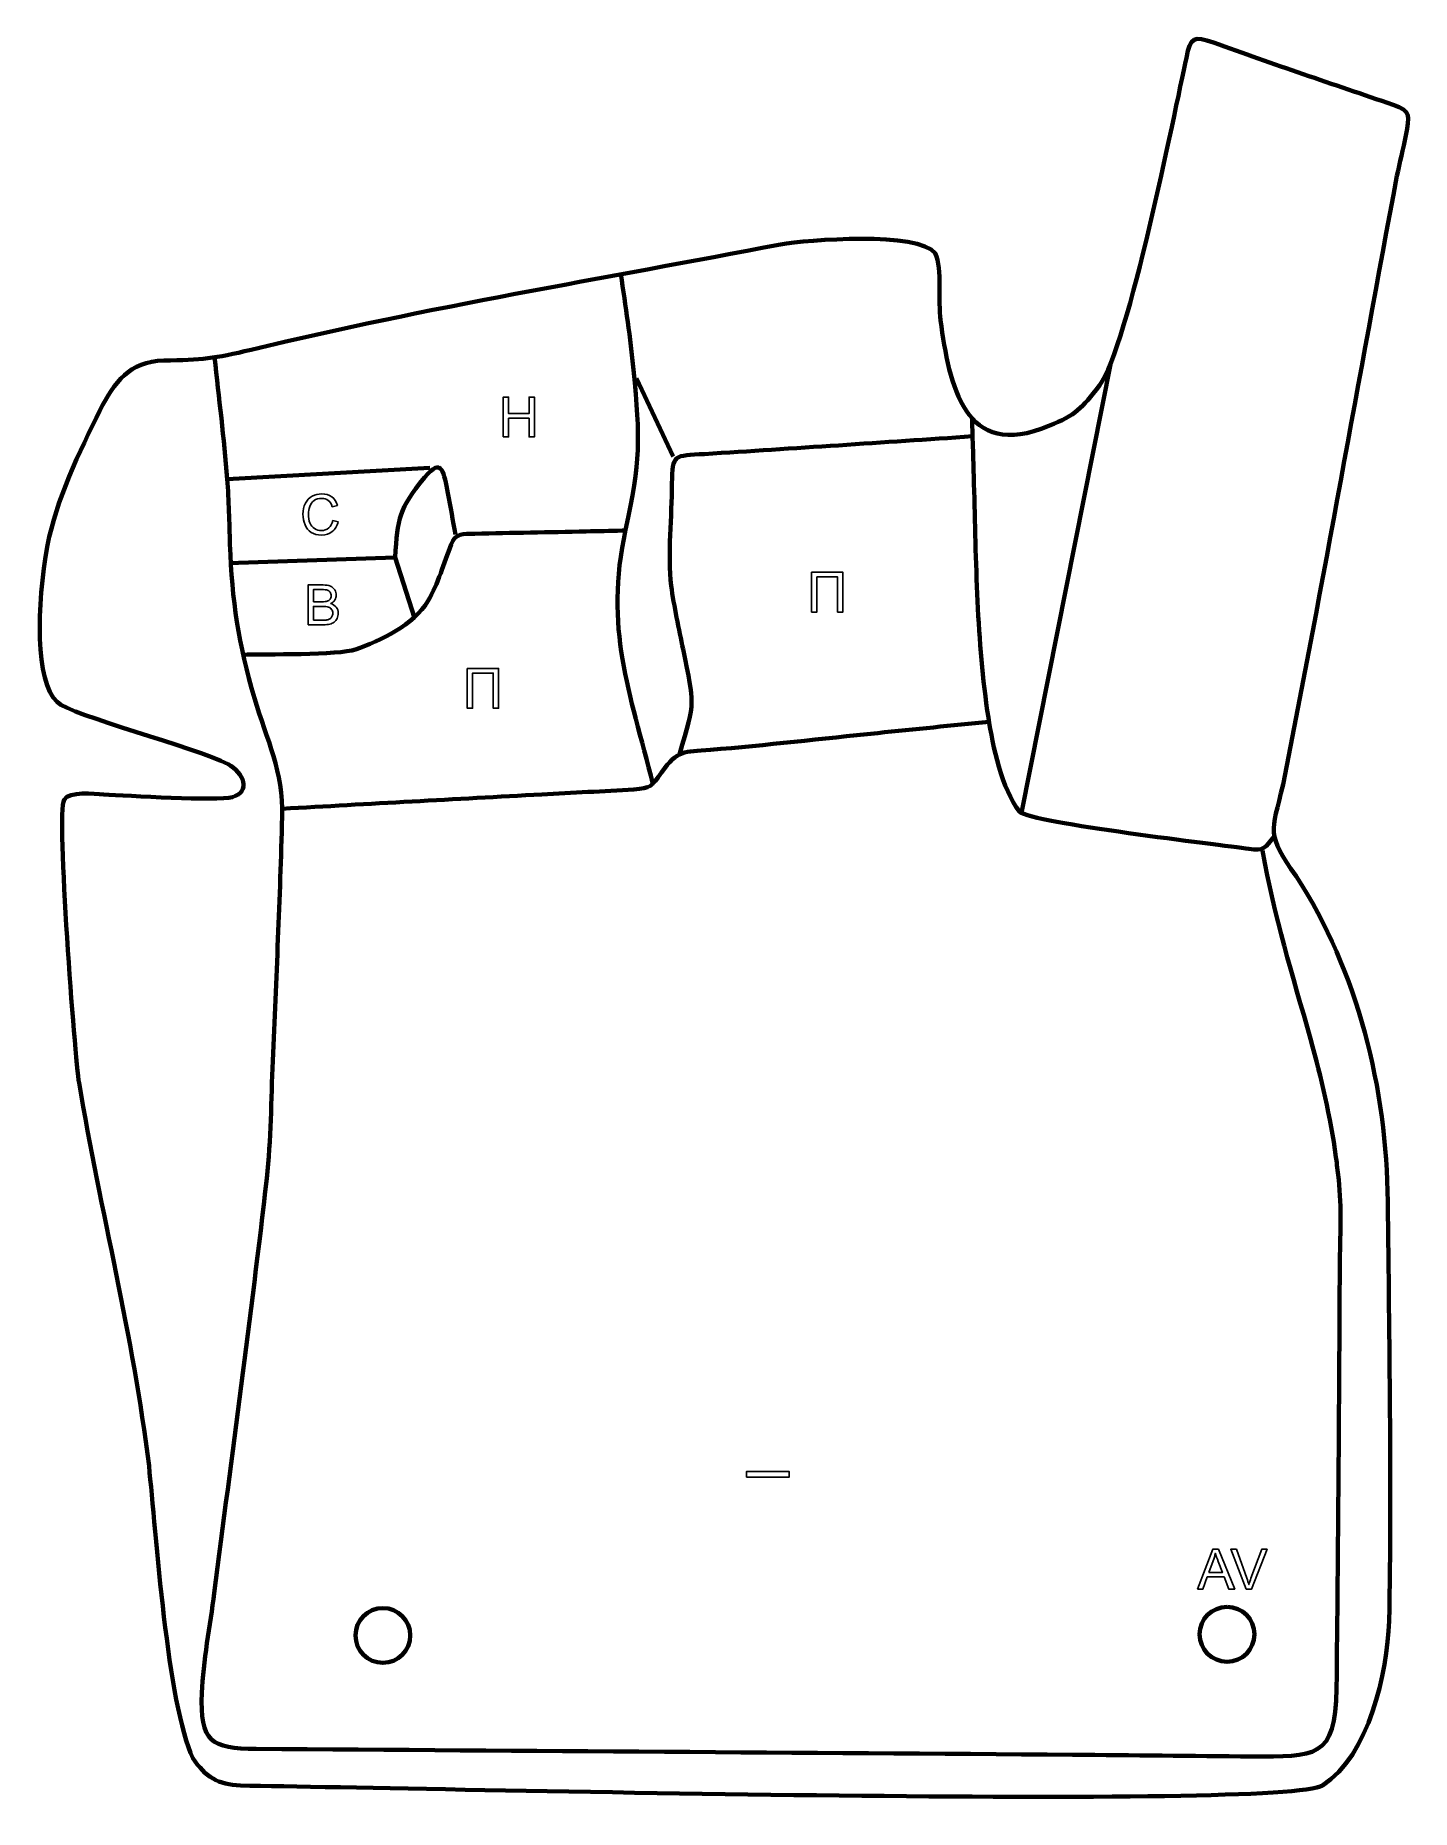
# Model space of a CAD drawing. Header units: millimetres. Extents: x -658 to -30, y -87 to 723.
import ezdxf

# ---------------------------------------------------------------- set-up
doc = ezdxf.new("R2010")
doc.units = ezdxf.units.MM
doc.header["$MEASUREMENT"] = 0
doc.layers.add('layer 2', color=7, linetype='Continuous')
doc.layers.add('layer 3', color=7, linetype='Continuous')

msp = doc.modelspace()

# ---------------------------------------------------------------- linework, layer by layer
at = {"layer": 'layer 2', "color": 142, "lineweight": 200}
for centre in [(-499.9037, -7.4376), (-114.67, -6.9082)]:
    msp.add_ellipse(centre, major_axis=(0, 12.5), ratio=1, dxfattribs=at)
at = {"layer": 'layer 2', "color": 140, "lineweight": 158}
for points, knots in [([(-376.6428, 381.1379), (-387.3488, 423.7591), (-398.9106, 452.1855), (-389.1646, 497.2252), (-389.1646, 497.2252), (-382.2893, 528.9587), (-382.4253, 538.1191), (-385.5307, 570.292), (-385.5307, 570.292), (-386.9472, 584.967), (-389.2264, 599.3195), (-391.2594, 613.9008)], [0, 0, 0, 0, 0.25, 0.25, 0.25, 0.25, 0.5, 0.5, 0.5, 0.5, 1, 1, 1, 1]), ([(-98.4711, 350.8434), (-92.9788, 320.1963), (-84.8994, 294.4955), (-76.5875, 264.8336), (-76.5875, 264.8336), (-71.5599, 246.8922), (-67.581, 229.4012), (-64.9493, 210.939), (-64.9493, 210.939), (-64.9493, 210.939), (-64.756, 209.4197), (-64.756, 209.4197), (-64.756, 209.4197), (-64.3911, 206.4742), (-64.0514, 203.5269), (-63.7157, 200.5779), (-63.7157, 200.5779), (-62.3161, 188.0949), (-63.1119, 174.1381), (-63.2112, 161.4962), (-63.2112, 161.4962), (-63.5592, 97.1069), (-63.9353, 32.7193), (-64.691, -31.6668), (-64.691, -31.6668), (-65.0724, -63.8161), (-74.5462, -62.7771), (-103.489, -62.6396), (-103.489, -62.6396), (-130.6662, -62.5105), (-157.9635, -62.0737), (-185.1673, -61.8774), (-185.1673, -61.8774), (-309.3439, -60.981), (-433.5207, -60.1199), (-557.6971, -59.2075), (-557.6971, -59.2075), (-578.3709, -59.0556), (-583.47, -56.0055), (-582.5357, -33.6598), (-582.5357, -33.6598), (-581.9488, -19.6229), (-578.7178, -2.4824), (-576.8824, 11.8555), (-576.8824, 11.8555), (-568.8052, 74.9509), (-560.0932, 137.9484), (-552.9197, 201.1585), (-552.9197, 201.1585), (-550.9181, 218.9394), (-550.9425, 237.0098), (-550.1793, 254.8847), (-550.1793, 254.8847), (-548.5383, 291.979), (-546.8766, 329.0587), (-545.8495, 366.177), (-545.8495, 366.177), (-545.2867, 387.1695), (-552.8091, 401.0658), (-558.5691, 420.4356), (-558.5691, 420.4356), (-565.8291, 445.3679), (-568.7948, 464.7493), (-569.6991, 490.6951), (-569.6991, 490.6951), (-569.9765, 500.6536), (-570.1973, 510.486), (-570.9085, 520.4327), (-570.9085, 520.4327), (-572.4363, 538.9912), (-574.6972, 557.496), (-576.7242, 576.0056)], [0, 0, 0, 0, 0.05263158, 0.05263158, 0.05263158, 0.05263158, 0.10526316, 0.10526316, 0.10526316, 0.10526316, 0.15789474, 0.15789474, 0.15789474, 0.15789474, 0.21052632, 0.21052632, 0.21052632, 0.21052632, 0.26315789, 0.26315789, 0.26315789, 0.26315789, 0.31578947, 0.31578947, 0.31578947, 0.31578947, 0.36842105, 0.36842105, 0.36842105, 0.36842105, 0.42105263, 0.42105263, 0.42105263, 0.42105263, 0.47368421, 0.47368421, 0.47368421, 0.47368421, 0.52631579, 0.52631579, 0.52631579, 0.52631579, 0.57894737, 0.57894737, 0.57894737, 0.57894737, 0.63157895, 0.63157895, 0.63157895, 0.63157895, 0.68421053, 0.68421053, 0.68421053, 0.68421053, 0.73684211, 0.73684211, 0.73684211, 0.73684211, 0.78947368, 0.78947368, 0.78947368, 0.78947368, 0.84210526, 0.84210526, 0.84210526, 0.84210526, 0.89473684, 0.89473684, 0.89473684, 0.89473684, 1, 1, 1, 1]), ([(-231.0319, 548.2445), (-230.7425, 538.2213), (-230.4531, 528.198), (-230.1637, 518.1748), (-230.1637, 518.1748), (-229.1882, 483.1027), (-228.9567, 446.2625), (-223.5892, 411.5763), (-223.5892, 411.5763), (-221.5821, 398.6059), (-217.5172, 379.0401), (-209.3872, 368.6072), (-209.3872, 368.6072), (-203.1909, 363.2732), (-118.01, 353.6015), (-104.6943, 351.5767), (-104.6943, 351.5767), (-97.9258, 350.5464), (-97.3881, 352.0211), (-93.0522, 357.3543)], [0, 0, 0, 0, 0.16666667, 0.16666667, 0.16666667, 0.16666667, 0.33333333, 0.33333333, 0.33333333, 0.33333333, 0.5, 0.5, 0.5, 0.5, 0.66666667, 0.66666667, 0.66666667, 0.66666667, 1, 1, 1, 1]), ([(-364.6131, 394.6836), (-357.1588, 420.2186), (-357.6497, 416.6099), (-362.9096, 442.7118), (-362.9096, 442.7118), (-364.7408, 451.8436), (-367.0807, 462.5614), (-368.3671, 471.6621), (-368.3671, 471.6621), (-369.9455, 486.2018), (-368.0513, 503.4013), (-367.982, 518.4017), (-367.982, 518.4017), (-367.9192, 531.9986), (-366.9119, 530.9889), (-353.1133, 531.8558), (-353.1133, 531.8558), (-312.308, 534.4196), (-271.5831, 537.1646), (-230.7919, 539.9331)], [0, 0, 0, 0, 0.16666667, 0.16666667, 0.16666667, 0.16666667, 0.33333333, 0.33333333, 0.33333333, 0.33333333, 0.5, 0.5, 0.5, 0.5, 0.66666667, 0.66666667, 0.66666667, 0.66666667, 1, 1, 1, 1]), ([(-494.3483, 484.5565), (-493.1494, 502.8528), (-492.6842, 506.6589), (-480.893, 521.158), (-480.893, 521.158), (-472.639, 531.1859), (-472.0829, 522.8578), (-470.2906, 514.0209), (-470.2906, 514.0209), (-469.018, 507.7461), (-467.9834, 501.4366), (-466.6993, 495.1398)], [0, 0, 0, 0, 0.25, 0.25, 0.25, 0.25, 0.5, 0.5, 0.5, 0.5, 1, 1, 1, 1]), ([(-564.0662, 440.2388), (-554.0454, 440.4443), (-519.6603, 440.1268), (-512.451, 442.5909), (-512.451, 442.5909), (-500.9684, 446.6663), (-485.7185, 453.8985), (-479.3418, 464.7053), (-479.3418, 464.7053), (-474.5896, 472.7589), (-472.1231, 481.8753), (-468.8032, 490.548), (-468.8032, 490.548), (-466.7797, 495.8342), (-463.3116, 495.297), (-457.9246, 495.445), (-457.9246, 495.445), (-441.045, 495.9088), (-424.0505, 496.1309), (-407.151, 496.5195), (-407.151, 496.5195), (-401.6924, 496.646), (-396.2338, 496.7724), (-390.7752, 496.8989), (-390.7752, 496.8989), (-390.7752, 496.8989), (-389.2865, 496.9334), (-389.2865, 496.9334)], [0, 0, 0, 0, 0.125, 0.125, 0.125, 0.125, 0.25, 0.25, 0.25, 0.25, 0.375, 0.375, 0.375, 0.375, 0.5, 0.5, 0.5, 0.5, 0.625, 0.625, 0.625, 0.625, 0.75, 0.75, 0.75, 0.75, 1, 1, 1, 1]), ([(-570.2838, 482.0429), (-570.2838, 482.0429), (-494.3483, 484.5565), (-494.3483, 484.5565), (-494.3483, 484.5565), (-494.3483, 484.5565), (-485.429, 457.0038), (-485.429, 457.0038)], [0, 0, 0, 0, 0.33333333, 0.33333333, 0.33333333, 0.33333333, 1, 1, 1, 1]), ([(-545.8349, 369.9594), (-506.3423, 372.1368), (-466.8498, 374.3141), (-427.3572, 376.4915), (-427.3572, 376.4915), (-413.376, 377.2623), (-399.2907, 377.904), (-385.3309, 378.7464), (-385.3309, 378.7464), (-377.7157, 379.2059), (-377.1639, 380.2209), (-372.7108, 386.4888), (-372.7108, 386.4888), (-365.2575, 396.9797), (-362.8353, 395.7857), (-350.3477, 396.8188), (-350.3477, 396.8188), (-325.1696, 398.9016), (-299.3113, 401.9408), (-274.0967, 404.5002), (-274.0967, 404.5002), (-257.1593, 406.2194), (-240.222, 407.9386), (-223.2846, 409.6578)], [0, 0, 0, 0, 0.14285714, 0.14285714, 0.14285714, 0.14285714, 0.28571429, 0.28571429, 0.28571429, 0.28571429, 0.42857143, 0.42857143, 0.42857143, 0.42857143, 0.57142857, 0.57142857, 0.57142857, 0.57142857, 0.71428571, 0.71428571, 0.71428571, 0.71428571, 1, 1, 1, 1])]:
    msp.add_open_spline(points, degree=3, knots=knots, dxfattribs=at)
for points in [[(-208.4647, 368.0375), (-208.4647, 368.0375), (-167.7227, 573.4389), (-167.7227, 573.4389)], [(-367.4147, 530.6603), (-367.4147, 530.6603), (-384.1496, 566.3791), (-384.1496, 566.3791)], [(-570.9085, 520.4327), (-570.9085, 520.4327), (-478.4733, 525.567), (-478.4733, 525.567)]]:
    msp.add_open_spline(points, degree=3, dxfattribs=at)
at = {"layer": 'layer 2', "color": 142}
for points, knots in [([(-444.9712, 539.6246), (-444.9712, 539.6246), (-444.9712, 557.811), (-444.9712, 557.811), (-444.9712, 557.811), (-444.9712, 557.811), (-442.5582, 557.811), (-442.5582, 557.811), (-442.5582, 557.811), (-442.5582, 557.811), (-442.5582, 550.318), (-442.5582, 550.318), (-442.5582, 550.318), (-442.5582, 550.318), (-433.1602, 550.318), (-433.1602, 550.318), (-433.1602, 550.318), (-433.1602, 550.318), (-433.1602, 557.811), (-433.1602, 557.811), (-433.1602, 557.811), (-433.1602, 557.811), (-430.7472, 557.811), (-430.7472, 557.811), (-430.7472, 557.811), (-430.7472, 557.811), (-430.7472, 539.6246), (-430.7472, 539.6246), (-430.7472, 539.6246), (-430.7472, 539.6246), (-433.1602, 539.6246), (-433.1602, 539.6246), (-433.1602, 539.6246), (-433.1602, 539.6246), (-433.1602, 548.1844), (-433.1602, 548.1844), (-433.1602, 548.1844), (-433.1602, 548.1844), (-442.5582, 548.1844), (-442.5582, 548.1844), (-442.5582, 548.1844), (-442.5582, 548.1844), (-442.5582, 539.6246), (-442.5582, 539.6246), (-442.5582, 539.6246), (-442.5582, 539.6246), (-444.9712, 539.6246), (-444.9712, 539.6246)], [0, 0, 0, 0, 0.07692308, 0.07692308, 0.07692308, 0.07692308, 0.15384615, 0.15384615, 0.15384615, 0.15384615, 0.23076923, 0.23076923, 0.23076923, 0.23076923, 0.30769231, 0.30769231, 0.30769231, 0.30769231, 0.38461538, 0.38461538, 0.38461538, 0.38461538, 0.46153846, 0.46153846, 0.46153846, 0.46153846, 0.53846154, 0.53846154, 0.53846154, 0.53846154, 0.61538462, 0.61538462, 0.61538462, 0.61538462, 0.69230769, 0.69230769, 0.69230769, 0.69230769, 0.76923077, 0.76923077, 0.76923077, 0.76923077, 0.84615385, 0.84615385, 0.84615385, 0.84615385, 1, 1, 1, 1]), ([(-522.7328, 501.553), (-522.7328, 501.553), (-520.3198, 500.9434), (-520.3198, 500.9434), (-520.3198, 500.9434), (-520.8236, 498.9665), (-521.7295, 497.4636), (-523.0376, 496.4265), (-523.0376, 496.4265), (-524.3457, 495.3893), (-525.9459, 494.8686), (-527.8382, 494.8686), (-527.8382, 494.8686), (-529.794, 494.8686), (-531.3857, 495.2665), (-532.6134, 496.0666), (-532.6134, 496.0666), (-533.8411, 496.8625), (-534.7724, 498.0182), (-535.4116, 499.5295), (-535.4116, 499.5295), (-536.0509, 501.045), (-536.3726, 502.6664), (-536.3726, 504.4021), (-536.3726, 504.4021), (-536.3726, 506.2944), (-536.0128, 507.9454), (-535.2889, 509.3551), (-535.2889, 509.3551), (-534.565, 510.7648), (-533.5363, 511.8358), (-532.2028, 512.5682), (-532.2028, 512.5682), (-530.8693, 513.3005), (-529.4003, 513.6646), (-527.8001, 513.6646), (-527.8001, 513.6646), (-525.9798, 513.6646), (-524.4515, 513.2032), (-523.2154, 512.2761), (-523.2154, 512.2761), (-521.975, 511.349), (-521.1114, 510.0493), (-520.6246, 508.3729), (-520.6246, 508.3729), (-520.6246, 508.3729), (-522.9868, 507.8141), (-522.9868, 507.8141), (-522.9868, 507.8141), (-523.4059, 509.1349), (-524.0197, 510.1001), (-524.8198, 510.7013), (-524.8198, 510.7013), (-525.6199, 511.3066), (-526.6275, 511.6072), (-527.8424, 511.6072), (-527.8424, 511.6072), (-529.2352, 511.6072), (-530.4036, 511.2728), (-531.3392, 510.6039), (-531.3392, 510.6039), (-532.2747, 509.935), (-532.9351, 509.0333), (-533.3119, 507.9073), (-533.3119, 507.9073), (-533.6929, 506.777), (-533.8834, 505.6128), (-533.8834, 504.4148), (-533.8834, 504.4148), (-533.8834, 502.8696), (-533.659, 501.5192), (-533.2103, 500.3677), (-533.2103, 500.3677), (-532.7616, 499.212), (-532.0631, 498.3526), (-531.1148, 497.7811), (-531.1148, 497.7811), (-530.1665, 497.2096), (-529.1421, 496.926), (-528.0372, 496.926), (-528.0372, 496.926), (-526.691, 496.926), (-525.5564, 497.3155), (-524.6251, 498.0902), (-524.6251, 498.0902), (-523.6938, 498.8691), (-523.063, 500.0206), (-522.7328, 501.553)], [0, 0, 0, 0, 0.04347826, 0.04347826, 0.04347826, 0.04347826, 0.08695652, 0.08695652, 0.08695652, 0.08695652, 0.13043478, 0.13043478, 0.13043478, 0.13043478, 0.17391304, 0.17391304, 0.17391304, 0.17391304, 0.2173913, 0.2173913, 0.2173913, 0.2173913, 0.26086957, 0.26086957, 0.26086957, 0.26086957, 0.30434783, 0.30434783, 0.30434783, 0.30434783, 0.34782609, 0.34782609, 0.34782609, 0.34782609, 0.39130435, 0.39130435, 0.39130435, 0.39130435, 0.43478261, 0.43478261, 0.43478261, 0.43478261, 0.47826087, 0.47826087, 0.47826087, 0.47826087, 0.52173913, 0.52173913, 0.52173913, 0.52173913, 0.56521739, 0.56521739, 0.56521739, 0.56521739, 0.60869565, 0.60869565, 0.60869565, 0.60869565, 0.65217391, 0.65217391, 0.65217391, 0.65217391, 0.69565217, 0.69565217, 0.69565217, 0.69565217, 0.73913043, 0.73913043, 0.73913043, 0.73913043, 0.7826087, 0.7826087, 0.7826087, 0.7826087, 0.82608696, 0.82608696, 0.82608696, 0.82608696, 0.86956522, 0.86956522, 0.86956522, 0.86956522, 0.91304348, 0.91304348, 0.91304348, 0.91304348, 1, 1, 1, 1]), ([(-304.2384, 477.9069), (-304.2384, 477.9069), (-289.9636, 477.9069), (-289.9636, 477.9069), (-289.9636, 477.9069), (-289.9636, 477.9069), (-289.9636, 459.7205), (-289.9636, 459.7205), (-289.9636, 459.7205), (-289.9636, 459.7205), (-292.3766, 459.7205), (-292.3766, 459.7205), (-292.3766, 459.7205), (-292.3766, 459.7205), (-292.3766, 475.7733), (-292.3766, 475.7733), (-292.3766, 475.7733), (-292.3766, 475.7733), (-301.8254, 475.7733), (-301.8254, 475.7733), (-301.8254, 475.7733), (-301.8254, 475.7733), (-301.8254, 459.7205), (-301.8254, 459.7205), (-301.8254, 459.7205), (-301.8254, 459.7205), (-304.2384, 459.7205), (-304.2384, 459.7205), (-304.2384, 459.7205), (-304.2384, 459.7205), (-304.2384, 477.9069), (-304.2384, 477.9069)], [0, 0, 0, 0, 0.11111111, 0.11111111, 0.11111111, 0.11111111, 0.22222222, 0.22222222, 0.22222222, 0.22222222, 0.33333333, 0.33333333, 0.33333333, 0.33333333, 0.44444444, 0.44444444, 0.44444444, 0.44444444, 0.55555556, 0.55555556, 0.55555556, 0.55555556, 0.66666667, 0.66666667, 0.66666667, 0.66666667, 0.77777778, 0.77777778, 0.77777778, 0.77777778, 1, 1, 1, 1]), ([(-534.0269, 453.8995), (-534.0269, 453.8995), (-534.0269, 472.0859), (-534.0269, 472.0859), (-534.0269, 472.0859), (-534.0269, 472.0859), (-527.2028, 472.0859), (-527.2028, 472.0859), (-527.2028, 472.0859), (-525.8142, 472.0859), (-524.7009, 471.9039), (-523.8584, 471.5356), (-523.8584, 471.5356), (-523.0202, 471.1673), (-522.3641, 470.6), (-521.8899, 469.8338), (-521.8899, 469.8338), (-521.4116, 469.0718), (-521.1745, 468.2717), (-521.1745, 467.4335), (-521.1745, 467.4335), (-521.1745, 466.6588), (-521.3862, 465.9264), (-521.8053, 465.2406), (-521.8053, 465.2406), (-522.2244, 464.5548), (-522.8594, 464.0002), (-523.7103, 463.5769), (-523.7103, 463.5769), (-522.6096, 463.2552), (-521.7629, 462.7048), (-521.1745, 461.9259), (-521.1745, 461.9259), (-520.5818, 461.1512), (-520.2855, 460.2326), (-520.2855, 459.1742), (-520.2855, 459.1742), (-520.2855, 458.3191), (-520.4675, 457.5275), (-520.8274, 456.7951), (-520.8274, 456.7951), (-521.1872, 456.0627), (-521.6317, 455.4997), (-522.1609, 455.1018), (-522.1609, 455.1018), (-522.69, 454.7081), (-523.3547, 454.4075), (-524.1505, 454.2043), (-524.1505, 454.2043), (-524.9506, 454.0011), (-525.9285, 453.8995), (-527.0885, 453.8995), (-527.0885, 453.8995), (-527.0885, 453.8995), (-534.0269, 453.8995), (-534.0269, 453.8995)], [0, 0, 0, 0, 0.06666667, 0.06666667, 0.06666667, 0.06666667, 0.13333333, 0.13333333, 0.13333333, 0.13333333, 0.2, 0.2, 0.2, 0.2, 0.26666667, 0.26666667, 0.26666667, 0.26666667, 0.33333333, 0.33333333, 0.33333333, 0.33333333, 0.4, 0.4, 0.4, 0.4, 0.46666667, 0.46666667, 0.46666667, 0.46666667, 0.53333333, 0.53333333, 0.53333333, 0.53333333, 0.6, 0.6, 0.6, 0.6, 0.66666667, 0.66666667, 0.66666667, 0.66666667, 0.73333333, 0.73333333, 0.73333333, 0.73333333, 0.8, 0.8, 0.8, 0.8, 0.86666667, 0.86666667, 0.86666667, 0.86666667, 1, 1, 1, 1]), ([(-531.6139, 464.4405), (-531.6139, 464.4405), (-527.6811, 464.4405), (-527.6811, 464.4405), (-527.6811, 464.4405), (-526.6143, 464.4405), (-525.8481, 464.5125), (-525.3867, 464.6522), (-525.3867, 464.6522), (-524.7728, 464.8342), (-524.3114, 465.139), (-524.0024, 465.5623), (-524.0024, 465.5623), (-523.6933, 465.9857), (-523.5367, 466.5148), (-523.5367, 467.1541), (-523.5367, 467.1541), (-523.5367, 467.7594), (-523.6806, 468.2928), (-523.9727, 468.75), (-523.9727, 468.75), (-524.2606, 469.2115), (-524.6755, 469.529), (-525.2131, 469.6983), (-525.2131, 469.6983), (-525.7507, 469.8676), (-526.6736, 469.9523), (-527.9775, 469.9523), (-527.9775, 469.9523), (-527.9775, 469.9523), (-531.6139, 469.9523), (-531.6139, 469.9523), (-531.6139, 469.9523), (-531.6139, 469.9523), (-531.6139, 464.4405), (-531.6139, 464.4405)], [0, 0, 0, 0, 0.1, 0.1, 0.1, 0.1, 0.2, 0.2, 0.2, 0.2, 0.3, 0.3, 0.3, 0.3, 0.4, 0.4, 0.4, 0.4, 0.5, 0.5, 0.5, 0.5, 0.6, 0.6, 0.6, 0.6, 0.7, 0.7, 0.7, 0.7, 0.8, 0.8, 0.8, 0.8, 1, 1, 1, 1]), ([(-531.6139, 456.0331), (-531.6139, 456.0331), (-527.0842, 456.0331), (-527.0842, 456.0331), (-527.0842, 456.0331), (-526.3053, 456.0331), (-525.7592, 456.0627), (-525.4417, 456.122), (-525.4417, 456.122), (-524.8914, 456.2194), (-524.4257, 456.3845), (-524.0532, 456.6173), (-524.0532, 456.6173), (-523.6806, 456.8501), (-523.3758, 457.1888), (-523.1345, 457.6333), (-523.1345, 457.6333), (-522.8932, 458.0778), (-522.7747, 458.59), (-522.7747, 459.17), (-522.7747, 459.17), (-522.7747, 459.8516), (-522.9483, 460.44), (-523.2996, 460.9438), (-523.2996, 460.9438), (-523.6468, 461.4475), (-524.1294, 461.7989), (-524.7474, 462.0021), (-524.7474, 462.0021), (-525.3613, 462.2053), (-526.2503, 462.3069), (-527.406, 462.3069), (-527.406, 462.3069), (-527.406, 462.3069), (-531.6139, 462.3069), (-531.6139, 462.3069), (-531.6139, 462.3069), (-531.6139, 462.3069), (-531.6139, 456.0331), (-531.6139, 456.0331)], [0, 0, 0, 0, 0.09090909, 0.09090909, 0.09090909, 0.09090909, 0.18181818, 0.18181818, 0.18181818, 0.18181818, 0.27272727, 0.27272727, 0.27272727, 0.27272727, 0.36363636, 0.36363636, 0.36363636, 0.36363636, 0.45454545, 0.45454545, 0.45454545, 0.45454545, 0.54545455, 0.54545455, 0.54545455, 0.54545455, 0.63636364, 0.63636364, 0.63636364, 0.63636364, 0.72727273, 0.72727273, 0.72727273, 0.72727273, 0.81818182, 0.81818182, 0.81818182, 0.81818182, 1, 1, 1, 1]), ([(-461.4009, 433.9861), (-461.4009, 433.9861), (-447.1261, 433.9861), (-447.1261, 433.9861), (-447.1261, 433.9861), (-447.1261, 433.9861), (-447.1261, 415.7997), (-447.1261, 415.7997), (-447.1261, 415.7997), (-447.1261, 415.7997), (-449.5391, 415.7997), (-449.5391, 415.7997), (-449.5391, 415.7997), (-449.5391, 415.7997), (-449.5391, 431.8525), (-449.5391, 431.8525), (-449.5391, 431.8525), (-449.5391, 431.8525), (-458.9879, 431.8525), (-458.9879, 431.8525), (-458.9879, 431.8525), (-458.9879, 431.8525), (-458.9879, 415.7997), (-458.9879, 415.7997), (-458.9879, 415.7997), (-458.9879, 415.7997), (-461.4009, 415.7997), (-461.4009, 415.7997), (-461.4009, 415.7997), (-461.4009, 415.7997), (-461.4009, 433.9861), (-461.4009, 433.9861)], [0, 0, 0, 0, 0.11111111, 0.11111111, 0.11111111, 0.11111111, 0.22222222, 0.22222222, 0.22222222, 0.22222222, 0.33333333, 0.33333333, 0.33333333, 0.33333333, 0.44444444, 0.44444444, 0.44444444, 0.44444444, 0.55555556, 0.55555556, 0.55555556, 0.55555556, 0.66666667, 0.66666667, 0.66666667, 0.66666667, 0.77777778, 0.77777778, 0.77777778, 0.77777778, 1, 1, 1, 1]), ([(-334.0095, 64.8642), (-334.0095, 64.8642), (-334.0095, 67.369), (-334.0095, 67.369), (-334.0095, 67.369), (-334.0095, 67.369), (-314.4303, 67.369), (-314.4303, 67.369), (-314.4303, 67.369), (-314.4303, 67.369), (-314.4303, 64.8642), (-314.4303, 64.8642), (-314.4303, 64.8642), (-314.4303, 64.8642), (-334.0095, 64.8642), (-334.0095, 64.8642)], [0, 0, 0, 0, 0.2, 0.2, 0.2, 0.2, 0.4, 0.4, 0.4, 0.4, 0.6, 0.6, 0.6, 0.6, 1, 1, 1, 1]), ([(-128.2025, 13.7648), (-128.2025, 13.7648), (-121.226, 31.9512), (-121.226, 31.9512), (-121.226, 31.9512), (-121.226, 31.9512), (-118.5801, 31.9512), (-118.5801, 31.9512), (-118.5801, 31.9512), (-118.5801, 31.9512), (-111.176, 13.7648), (-111.176, 13.7648), (-111.176, 13.7648), (-111.176, 13.7648), (-113.915, 13.7648), (-113.915, 13.7648), (-113.915, 13.7648), (-113.915, 13.7648), (-116.019, 19.2766), (-116.019, 19.2766), (-116.019, 19.2766), (-116.019, 19.2766), (-123.6771, 19.2766), (-123.6771, 19.2766), (-123.6771, 19.2766), (-123.6771, 19.2766), (-125.6498, 13.7648), (-125.6498, 13.7648), (-125.6498, 13.7648), (-125.6498, 13.7648), (-128.2025, 13.7648), (-128.2025, 13.7648)], [0, 0, 0, 0, 0.11111111, 0.11111111, 0.11111111, 0.11111111, 0.22222222, 0.22222222, 0.22222222, 0.22222222, 0.33333333, 0.33333333, 0.33333333, 0.33333333, 0.44444444, 0.44444444, 0.44444444, 0.44444444, 0.55555556, 0.55555556, 0.55555556, 0.55555556, 0.66666667, 0.66666667, 0.66666667, 0.66666667, 0.77777778, 0.77777778, 0.77777778, 0.77777778, 1, 1, 1, 1]), ([(-122.9701, 21.2324), (-122.9701, 21.2324), (-116.7725, 21.2324), (-116.7725, 21.2324), (-116.7725, 21.2324), (-116.7725, 21.2324), (-118.669, 26.2743), (-118.669, 26.2743), (-118.669, 26.2743), (-119.2405, 27.8068), (-119.6723, 29.0725), (-119.9729, 30.0716), (-119.9729, 30.0716), (-120.2227, 28.8863), (-120.5571, 27.7221), (-120.9762, 26.5706), (-120.9762, 26.5706), (-120.9762, 26.5706), (-122.9701, 21.2324), (-122.9701, 21.2324)], [0, 0, 0, 0, 0.16666667, 0.16666667, 0.16666667, 0.16666667, 0.33333333, 0.33333333, 0.33333333, 0.33333333, 0.5, 0.5, 0.5, 0.5, 0.66666667, 0.66666667, 0.66666667, 0.66666667, 1, 1, 1, 1]), ([(-105.969, 13.7648), (-105.969, 13.7648), (-112.9963, 31.9512), (-112.9963, 31.9512), (-112.9963, 31.9512), (-112.9963, 31.9512), (-110.3886, 31.9512), (-110.3886, 31.9512), (-110.3886, 31.9512), (-110.3886, 31.9512), (-105.6642, 18.7347), (-105.6642, 18.7347), (-105.6642, 18.7347), (-105.2874, 17.6764), (-104.9657, 16.6858), (-104.7117, 15.7587), (-104.7117, 15.7587), (-104.4323, 16.7535), (-104.1063, 17.7441), (-103.7338, 18.7347), (-103.7338, 18.7347), (-103.7338, 18.7347), (-98.8316, 31.9512), (-98.8316, 31.9512), (-98.8316, 31.9512), (-98.8316, 31.9512), (-96.3763, 31.9512), (-96.3763, 31.9512), (-96.3763, 31.9512), (-96.3763, 31.9512), (-103.4671, 13.7648), (-103.4671, 13.7648), (-103.4671, 13.7648), (-103.4671, 13.7648), (-105.969, 13.7648), (-105.969, 13.7648)], [0, 0, 0, 0, 0.1, 0.1, 0.1, 0.1, 0.2, 0.2, 0.2, 0.2, 0.3, 0.3, 0.3, 0.3, 0.4, 0.4, 0.4, 0.4, 0.5, 0.5, 0.5, 0.5, 0.6, 0.6, 0.6, 0.6, 0.7, 0.7, 0.7, 0.7, 0.8, 0.8, 0.8, 0.8, 1, 1, 1, 1])]:
    msp.add_open_spline(points, degree=3, knots=knots, dxfattribs=at)
at = {"layer": 'layer 3', "color": 242, "lineweight": 158}
msp.add_open_spline([(-37.1306, 658.8178), (-54.4345, 566.2998), (-70.8239, 473.3177), (-89.0962, 381.0195), (-89.0962, 381.0195), (-94.4082, 358.6896), (-96.9308, 358.6395), (-83.0784, 339.1225), (-83.0784, 339.1225), (-54.9965, 295.6105), (-41.7564, 241.9363), (-41.2829, 190.4971), (-41.2829, 190.4971), (-40.7038, 126.9127), (-39.4511, 62.6062), (-40.6589, -0.9245), (-40.6589, -0.9245), (-41.6541, -24.6595), (-49.779, -62.1681), (-71.0945, -75.9115), (-71.0945, -75.9115), (-88.1194, -86.8885), (-477.6269, -77.1809), (-564.8701, -75.9395), (-564.8701, -75.9395), (-574.9954, -75.5503), (-580.9897, -72.0022), (-586.5754, -63.4856), (-586.5754, -63.4856), (-598.1628, -39.4732), (-603.5933, 40.3321), (-606.6354, 69.9246), (-606.6354, 69.9246), (-613.8976, 129.4278), (-628.6951, 186.0948), (-638.5793, 244.7955), (-638.5793, 244.7955), (-640.3942, 255.5736), (-649.0529, 367.7586), (-645.3864, 374.0325), (-645.3864, 374.0325), (-642.9898, 378.1337), (-631.6197, 376.596), (-627.3234, 376.4163), (-627.3234, 376.4163), (-616.5454, 375.9653), (-575.4105, 373.3317), (-568.5946, 375.2384), (-568.5946, 375.2384), (-559.8901, 377.6734), (-563.4967, 386.5546), (-570.5383, 390.2453), (-570.5383, 390.2453), (-585.9267, 398.3106), (-641.9005, 412.3299), (-648.6209, 418.6911), (-648.6209, 418.6911), (-658.4436, 427.9886), (-658.1173, 462.4563), (-652.932, 490.2685), (-652.932, 490.2685), (-649.1836, 510.374), (-638.287, 533.2101), (-629.045, 551.6893), (-629.045, 551.6893), (-622.3792, 564.7197), (-615.6067, 574.1558), (-599.9175, 574.4948), (-599.9175, 574.4948), (-582.62, 574.8686), (-576.8357, 575.3932), (-559.9713, 579.4658), (-559.9713, 579.4658), (-479.2693, 598.953), (-399.8425, 611.8242), (-318.4352, 627.5202), (-318.4352, 627.5202), (-306.3255, 629.6362), (-255.2144, 633.593), (-247.8865, 623.465), (-247.8865, 623.465), (-244.5365, 616.1796), (-246.6013, 601.7468), (-245.4342, 592.9273), (-245.4342, 592.9273), (-241.2819, 563.3068), (-234.7455, 528.5649), (-195.9468, 544.6625), (-195.9468, 544.6625), (-183.5631, 549.8005), (-181.0949, 552.5148), (-172.861, 563.1184), (-172.861, 563.1184), (-159.6435, 581.5228), (-138.8529, 686.7383), (-133.2292, 712.7663), (-133.2292, 712.7663), (-131.2227, 722.0532), (-129.9251, 722.903), (-120.8903, 719.6371), (-120.8903, 719.6371), (-93.6099, 709.8), (-66.3074, 700.623), (-38.8688, 691.2859), (-38.8688, 691.2859), (-30.482, 688.432), (-31.3743, 686.2731), (-33.1044, 677.2356), (-33.1044, 677.2356), (-34.2898, 671.043), (-35.8468, 664.974), (-37.1306, 658.8178)], degree=3, knots=[0, 0, 0, 0, 0.03448276, 0.03448276, 0.03448276, 0.03448276, 0.06896552, 0.06896552, 0.06896552, 0.06896552, 0.10344828, 0.10344828, 0.10344828, 0.10344828, 0.13793103, 0.13793103, 0.13793103, 0.13793103, 0.17241379, 0.17241379, 0.17241379, 0.17241379, 0.20689655, 0.20689655, 0.20689655, 0.20689655, 0.24137931, 0.24137931, 0.24137931, 0.24137931, 0.27586207, 0.27586207, 0.27586207, 0.27586207, 0.31034483, 0.31034483, 0.31034483, 0.31034483, 0.34482759, 0.34482759, 0.34482759, 0.34482759, 0.37931034, 0.37931034, 0.37931034, 0.37931034, 0.4137931, 0.4137931, 0.4137931, 0.4137931, 0.44827586, 0.44827586, 0.44827586, 0.44827586, 0.48275862, 0.48275862, 0.48275862, 0.48275862, 0.51724138, 0.51724138, 0.51724138, 0.51724138, 0.55172414, 0.55172414, 0.55172414, 0.55172414, 0.5862069, 0.5862069, 0.5862069, 0.5862069, 0.62068966, 0.62068966, 0.62068966, 0.62068966, 0.65517241, 0.65517241, 0.65517241, 0.65517241, 0.68965517, 0.68965517, 0.68965517, 0.68965517, 0.72413793, 0.72413793, 0.72413793, 0.72413793, 0.75862069, 0.75862069, 0.75862069, 0.75862069, 0.79310345, 0.79310345, 0.79310345, 0.79310345, 0.82758621, 0.82758621, 0.82758621, 0.82758621, 0.86206897, 0.86206897, 0.86206897, 0.86206897, 0.89655172, 0.89655172, 0.89655172, 0.89655172, 0.93103448, 0.93103448, 0.93103448, 0.93103448, 1, 1, 1, 1], dxfattribs=at)

doc.saveas('drawing.dxf')
